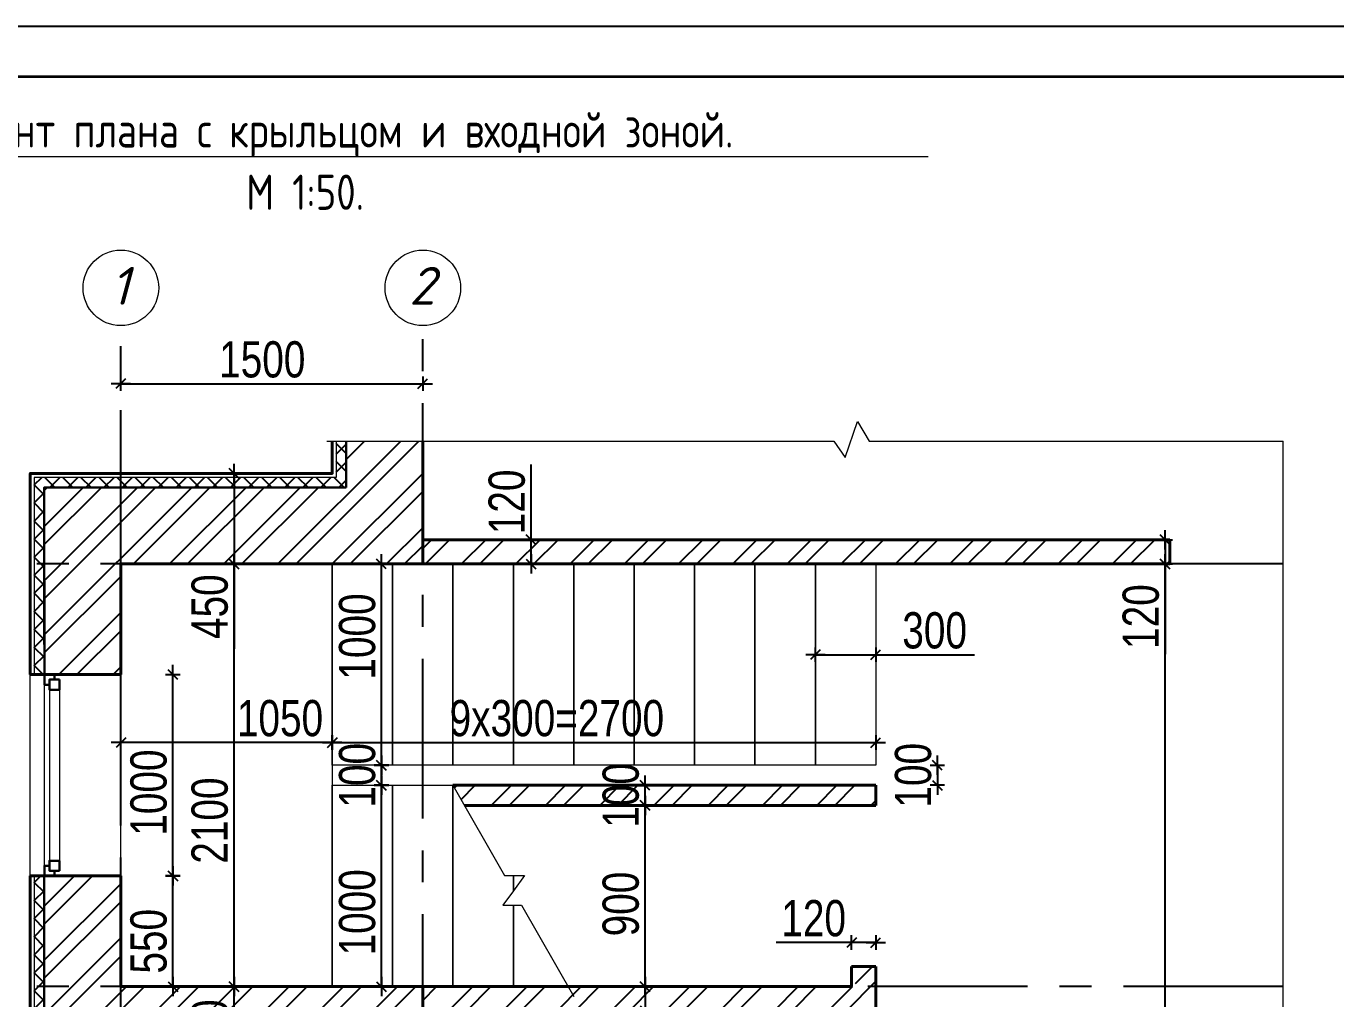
# Model space of a CAD drawing. Extents: x -12289450 to -10763036, y -7834513 to -6150123.
# Drawn here: x -11105896 to -11099391, y -7677095 to -7672261 of the extents above; entities that cross this region are included whole.
import ezdxf

# ---------------------------------------------------------------- set-up
doc = ezdxf.new("R2010")
doc.units = 0
doc.header["$LTSCALE"] = 25
doc.header["$PDMODE"] = 35
doc.linetypes.add('CENTER', pattern=[50.8, 31.75, -6.35, 6.35, -6.35])
doc.layers.get('DefPoints').update_dxf_attribs({"color": 10, "lineweight": 30})
for name, color, linetype in [('004-ВСПЛИНИИ', 15, 'Continuous'), ('005-РАЗМЕРЫ', 252, 'Continuous'), ('008-ШТРИХОВКА', 252, 'Continuous'), ('014-ОСИ', 251, 'CENTER'), ('Annotation - Text', 7, 'Continuous'), ('ArchiCAD', 7, 'Continuous'), ('EEE', 7, 'Continuous'), ('Новое', 51, 'Continuous')]:
    doc.layers.add(name, color=color, linetype=linetype)
doc.layers.add('Окна ArchiCAD_Ном._пера__23', color=7, linetype='Continuous', lineweight=30, true_color=0xff6600)
doc.layers.add('Окна ArchiCAD_Ном._пера__3', color=7, linetype='Continuous', lineweight=15, true_color=0xff6600)
doc.layers.add('СТЕНЫ', color=5, linetype='Continuous', lineweight=40)
doc.styles.add('gismo', font='isocpeui.ttf')
doc.styles.add('GOST 2.304', font='cs_gost2304.shx')
doc.styles.add('TXT0', font='txt', dxfattribs={"width": 0.8})
doc.dimstyles.new('Копия(2) 3 РАЗМЕРЫ 3', dxfattribs={"dimscale": 30, "dimtxt": 6, "dimasz": 0.08, "dimexe": 0, "dimexo": 0, "dimgap": 1, "dimtad": 1, "dimdec": 0, "dimzin": 0, "dimdsep": 46, "dimtxsty": 'TXT0', "dimblk1": 'A8MITTA', "dimblk2": 'A8MITTA', "dimsah": 1, "dimcen": 0.3, "dimse1": 1, "dimse2": 1, "dimadec": 0, "dimazin": 0, "dimtp": 6, "dimtm": 6, "dimtfac": 1, "dimtdec": 0, "dimtofl": 0, "dimtmove": 0, "dimatfit": 3, "dimldrblk": 'A8MITTA', "dimfxl": 0, "dimtolj": 1, "dimtzin": 0, "dimarcsym": 0})

# ---------------------------------------------------------------- blocks, each defined once
blk = doc.blocks.new('A8MITTA', base_point=(3180, 3140))
for p, q in [((3170, 3130), (3190, 3150)), ((3180, 3155), (3180, 3125)), ((3160, 3140), (3200, 3140))]:
    blk.add_line(p, q)
blk = doc.blocks.new('*D418')
at = {"layer": '005-РАЗМЕРЫ', "color": 0, "lineweight": -2, "ltscale": 1.2, "transparency": 16777216}
blk.add_line((-11104863.5, -7677031.2), (-11104863.5, -7674936), dxfattribs=at)
at = {"layer": 'DefPoints', "color": 0, "ltscale": 1.2, "transparency": 16777216}
for p in [(-11104863.5, -7674933.6), (-11104853.6, -7674933.6), (-11104853.6, -7677033.6)]:
    blk.add_point(p, dxfattribs=at)
at = {"layer": '005-РАЗМЕРЫ', "color": 0, "lineweight": -2, "ltscale": 1.2, "transparency": 16777216, "xscale": 2.4, "yscale": 2.4, "zscale": 2.4}
for p, rotation in [((-11104863.5, -7674933.6), 90), ((-11104863.5, -7677033.6), 270)]:
    blk.add_blockref('A8MITTA', p, dxfattribs=dict(at, rotation=rotation))
at = {"layer": '005-РАЗМЕРЫ', "color": 0, "ltscale": 1.2, "transparency": 16777216, "insert": (-11104983.5, -7676209), "char_height": 180, "attachment_point": 5, "rotation": 90, "style": 'TXT0'}
blk.add_mtext('\\A1;2100', dxfattribs=at)
blk = doc.blocks.new('*D419')
at = {"layer": '005-РАЗМЕРЫ', "color": 0, "lineweight": -2, "ltscale": 1.2, "transparency": 16777216}
for p, q in [((-11103387.9, -7674813.6), (-11103387.9, -7674439.2)), ((-11103387.9, -7674931.2), (-11103387.9, -7674816))]:
    blk.add_line(p, q, dxfattribs=at)
at = {"layer": 'DefPoints', "color": 0, "ltscale": 1.2, "transparency": 16777216}
for p in [(-11103387.9, -7674813.6), (-11102862.9, -7674813.6), (-11103039.8, -7674933.6)]:
    blk.add_point(p, dxfattribs=at)
at = {"layer": '005-РАЗМЕРЫ', "color": 0, "lineweight": -2, "ltscale": 1.2, "transparency": 16777216, "xscale": 2.4, "yscale": 2.4, "zscale": 2.4}
for p, rotation in [((-11103387.9, -7674813.6), 90), ((-11103387.9, -7674933.6), 270)]:
    blk.add_blockref('A8MITTA', p, dxfattribs=dict(at, rotation=rotation))
at = {"layer": '005-РАЗМЕРЫ', "color": 0, "ltscale": 1.2, "transparency": 16777216, "insert": (-11103507.9, -7674625.2), "char_height": 180, "attachment_point": 5, "rotation": 90, "style": 'TXT0'}
blk.add_mtext('\\A1;120', dxfattribs=at)
blk = doc.blocks.new('*D420')
at = {"layer": '005-РАЗМЕРЫ', "color": 0, "lineweight": -2, "ltscale": 1.2, "transparency": 16777216}
for p, q in [((-11102821.7, -7677036), (-11102821.7, -7677151.2)), ((-11102821.7, -7677153.6), (-11102821.7, -7677614.1))]:
    blk.add_line(p, q, dxfattribs=at)
at = {"layer": 'DefPoints', "color": 0, "ltscale": 1.2, "transparency": 16777216}
for p in [(-11102821.7, -7677033.6), (-11102500.1, -7677033.6), (-11102500.1, -7677153.6)]:
    blk.add_point(p, dxfattribs=at)
at = {"layer": '005-РАЗМЕРЫ', "color": 0, "lineweight": -2, "ltscale": 1.2, "transparency": 16777216, "xscale": 2.4, "yscale": 2.4, "zscale": 2.4}
for p, rotation in [((-11102821.7, -7677033.6), 90), ((-11102821.7, -7677153.6), 270)]:
    blk.add_blockref('A8MITTA', p, dxfattribs=dict(at, rotation=rotation))
at = {"layer": '005-РАЗМЕРЫ', "color": 0, "ltscale": 1.2, "transparency": 16777216, "insert": (-11102941.7, -7677428.1), "char_height": 180, "attachment_point": 5, "rotation": 90, "style": 'TXT0'}
blk.add_mtext('\\A1;120', dxfattribs=at)
blk = doc.blocks.new('*D435')
at = {"layer": '005-РАЗМЕРЫ', "color": 0, "lineweight": -2, "ltscale": 1.2, "transparency": 16777216}
blk.add_line((-11100238.6, -7678951.2), (-11100238.6, -7674936), dxfattribs=at)
at = {"layer": 'DefPoints', "color": 0, "ltscale": 1.2, "transparency": 16777216}
for p in [(-11100238.6, -7674933.6), (-11100182.9, -7674933.6), (-11100171.1, -7678953.6)]:
    blk.add_point(p, dxfattribs=at)
at = {"layer": '005-РАЗМЕРЫ', "color": 0, "lineweight": -2, "ltscale": 1.2, "transparency": 16777216, "xscale": 2.4, "yscale": 2.4, "zscale": 2.4}
for p, rotation in [((-11100238.6, -7674933.6), 90), ((-11100238.6, -7678953.6), 270)]:
    blk.add_blockref('A8MITTA', p, dxfattribs=dict(at, rotation=rotation))
at = {"layer": '005-РАЗМЕРЫ', "color": 0, "ltscale": 1.2, "transparency": 16777216, "insert": (-11100358.6, -7678037.1), "char_height": 180, "attachment_point": 5, "rotation": 90, "style": 'TXT0'}
blk.add_mtext('\\A1;4020', dxfattribs=at)
blk = doc.blocks.new('*D447')
at = {"layer": '005-РАЗМЕРЫ', "color": 0, "lineweight": -2, "ltscale": 1.2, "transparency": 16777216}
blk.add_line((-11104131, -7677031.2), (-11104131, -7676036), dxfattribs=at)
at = {"layer": 'DefPoints', "color": 0, "ltscale": 1.2, "transparency": 16777216}
for p in [(-11104131, -7676033.6), (-11103983.6, -7676033.6), (-11103983.6, -7677033.6)]:
    blk.add_point(p, dxfattribs=at)
at = {"layer": '005-РАЗМЕРЫ', "color": 0, "lineweight": -2, "ltscale": 1.2, "transparency": 16777216, "xscale": 2.4, "yscale": 2.4, "zscale": 2.4}
for p, rotation in [((-11104131, -7676033.6), 90), ((-11104131, -7677033.6), 270)]:
    blk.add_blockref('A8MITTA', p, dxfattribs=dict(at, rotation=rotation))
at = {"layer": '005-РАЗМЕРЫ', "color": 0, "ltscale": 1.2, "transparency": 16777216, "insert": (-11104251, -7676664.9), "char_height": 180, "attachment_point": 5, "rotation": 90, "style": 'TXT0'}
blk.add_mtext('\\A1;1000', dxfattribs=at)
blk = doc.blocks.new('*D448')
at = {"layer": '005-РАЗМЕРЫ', "color": 0, "lineweight": -2, "ltscale": 1.2, "transparency": 16777216}
blk.add_line((-11104131, -7676031.2), (-11104131, -7675936), dxfattribs=at)
at = {"layer": 'DefPoints', "color": 0, "ltscale": 1.2, "transparency": 16777216}
for p in [(-11104131, -7675933.6), (-11103983.6, -7675933.6), (-11103983.6, -7676033.6)]:
    blk.add_point(p, dxfattribs=at)
at = {"layer": '005-РАЗМЕРЫ', "color": 0, "lineweight": -2, "ltscale": 1.2, "transparency": 16777216, "xscale": 2.4, "yscale": 2.4, "zscale": 2.4}
for p, rotation in [((-11104131, -7675933.6), 90), ((-11104131, -7676033.6), 270)]:
    blk.add_blockref('A8MITTA', p, dxfattribs=dict(at, rotation=rotation))
at = {"layer": '005-РАЗМЕРЫ', "color": 0, "ltscale": 1.2, "transparency": 16777216, "insert": (-11104251, -7675983.6), "char_height": 180, "attachment_point": 5, "rotation": 90, "style": 'TXT0'}
blk.add_mtext('\\A1;100', dxfattribs=at)
blk = doc.blocks.new('*D449')
at = {"layer": '005-РАЗМЕРЫ', "color": 0, "lineweight": -2, "ltscale": 1.2, "transparency": 16777216}
blk.add_line((-11104131, -7675931.2), (-11104131, -7674936), dxfattribs=at)
at = {"layer": 'DefPoints', "color": 0, "ltscale": 1.2, "transparency": 16777216}
for p in [(-11104131, -7674933.6), (-11103983.6, -7674933.6), (-11103983.6, -7675933.6)]:
    blk.add_point(p, dxfattribs=at)
at = {"layer": '005-РАЗМЕРЫ', "color": 0, "lineweight": -2, "ltscale": 1.2, "transparency": 16777216, "xscale": 2.4, "yscale": 2.4, "zscale": 2.4}
for p, rotation in [((-11104131, -7674933.6), 90), ((-11104131, -7675933.6), 270)]:
    blk.add_blockref('A8MITTA', p, dxfattribs=dict(at, rotation=rotation))
at = {"layer": '005-РАЗМЕРЫ', "color": 0, "ltscale": 1.2, "transparency": 16777216, "insert": (-11104251, -7675294.1), "char_height": 180, "attachment_point": 5, "rotation": 90, "style": 'TXT0'}
blk.add_mtext('\\A1;1000', dxfattribs=at)
blk = doc.blocks.new('*D436')
at = {"layer": '005-РАЗМЕРЫ', "color": 0, "lineweight": -2, "ltscale": 1.2, "transparency": 16777216}
for p, q in [((-11101973.5, -7675384.7), (-11101678.3, -7675384.7)), ((-11101675.9, -7675384.7), (-11101185.4, -7675384.7))]:
    blk.add_line(p, q, dxfattribs=at)
at = {"layer": 'DefPoints', "color": 0, "ltscale": 1.2, "transparency": 16777216}
for p in [(-11101975.9, -7674922.5), (-11101675.9, -7674922.5), (-11101675.9, -7675384.7)]:
    blk.add_point(p, dxfattribs=at)
at = {"layer": '005-РАЗМЕРЫ', "color": 0, "lineweight": -2, "ltscale": 1.2, "transparency": 16777216, "xscale": 2.4, "yscale": 2.4, "zscale": 2.4, "rotation": 180}
blk.add_blockref('A8MITTA', (-11101975.9, -7675384.7), dxfattribs=at)
at = {"layer": '005-РАЗМЕРЫ', "color": 0, "lineweight": -2, "ltscale": 1.2, "transparency": 16777216, "xscale": 2.4, "yscale": 2.4, "zscale": 2.4}
blk.add_blockref('A8MITTA', (-11101675.9, -7675384.7), dxfattribs=at)
at = {"layer": '005-РАЗМЕРЫ', "color": 0, "ltscale": 1.2, "transparency": 16777216, "insert": (-11101383.4, -7675264.7), "char_height": 180, "attachment_point": 5, "style": 'TXT0'}
blk.add_mtext('\\A1;300', dxfattribs=at)
blk = doc.blocks.new('*D438')
at = {"layer": '005-РАЗМЕРЫ', "color": 0, "lineweight": -2, "ltscale": 1.2, "transparency": 16777216}
blk.add_line((-11102821.7, -7677031.2), (-11102821.7, -7676136), dxfattribs=at)
at = {"layer": 'DefPoints', "color": 0, "ltscale": 1.2, "transparency": 16777216}
for p in [(-11103430.8, -7676133.6), (-11102821.7, -7676133.6), (-11103430.8, -7677033.6)]:
    blk.add_point(p, dxfattribs=at)
at = {"layer": '005-РАЗМЕРЫ', "color": 0, "lineweight": -2, "ltscale": 1.2, "transparency": 16777216, "xscale": 2.4, "yscale": 2.4, "zscale": 2.4}
for p, rotation in [((-11102821.7, -7676133.6), 90), ((-11102821.7, -7677033.6), 270)]:
    blk.add_blockref('A8MITTA', p, dxfattribs=dict(at, rotation=rotation))
at = {"layer": '005-РАЗМЕРЫ', "color": 0, "ltscale": 1.2, "transparency": 16777216, "insert": (-11102941.7, -7676623.6), "char_height": 180, "attachment_point": 5, "rotation": 90, "style": 'TXT0'}
blk.add_mtext('\\A1;900', dxfattribs=at)
blk = doc.blocks.new('*D450')
at = {"layer": '005-РАЗМЕРЫ', "color": 0, "lineweight": -2, "ltscale": 1.2, "transparency": 16777216}
blk.add_line((-11104373.5, -7675821), (-11101678.3, -7675821), dxfattribs=at)
at = {"layer": 'DefPoints', "color": 0, "ltscale": 1.2, "transparency": 16777216}
for p in [(-11101675.9, -7675709.6), (-11104375.9, -7675755), (-11101675.9, -7675821)]:
    blk.add_point(p, dxfattribs=at)
at = {"layer": '005-РАЗМЕРЫ', "color": 0, "lineweight": -2, "ltscale": 1.2, "transparency": 16777216, "xscale": 2.4, "yscale": 2.4, "zscale": 2.4, "rotation": 180}
blk.add_blockref('A8MITTA', (-11104375.9, -7675821), dxfattribs=at)
at = {"layer": '005-РАЗМЕРЫ', "color": 0, "lineweight": -2, "ltscale": 1.2, "transparency": 16777216, "xscale": 2.4, "yscale": 2.4, "zscale": 2.4}
blk.add_blockref('A8MITTA', (-11101675.9, -7675821), dxfattribs=at)
at = {"layer": '005-РАЗМЕРЫ', "color": 0, "ltscale": 1.2, "transparency": 16777216, "insert": (-11103259.8, -7675701), "char_height": 180, "attachment_point": 5, "style": 'TXT0'}
blk.add_mtext('\\A1;9х300=2700', dxfattribs=at)
blk = doc.blocks.new('*D455')
at = {"layer": '005-РАЗМЕРЫ', "color": 0, "lineweight": -2, "ltscale": 1.2, "transparency": 16777216}
for p, q in [((-11101795.9, -7676815.1), (-11102170.3, -7676815.1)), ((-11101678.3, -7676815.1), (-11101793.5, -7676815.1))]:
    blk.add_line(p, q, dxfattribs=at)
at = {"layer": 'DefPoints', "color": 0, "ltscale": 1.2, "transparency": 16777216}
for p in [(-11101795.9, -7676815.1), (-11101795.9, -7676933.6), (-11101675.9, -7676933.6)]:
    blk.add_point(p, dxfattribs=at)
at = {"layer": '005-РАЗМЕРЫ', "color": 0, "lineweight": -2, "ltscale": 1.2, "transparency": 16777216, "xscale": 2.4, "yscale": 2.4, "zscale": 2.4, "rotation": 180}
blk.add_blockref('A8MITTA', (-11101795.9, -7676815.1), dxfattribs=at)
at = {"layer": '005-РАЗМЕРЫ', "color": 0, "lineweight": -2, "ltscale": 1.2, "transparency": 16777216, "xscale": 2.4, "yscale": 2.4, "zscale": 2.4}
blk.add_blockref('A8MITTA', (-11101675.9, -7676815.1), dxfattribs=at)
at = {"layer": '005-РАЗМЕРЫ', "color": 0, "ltscale": 1.2, "transparency": 16777216, "insert": (-11101984.3, -7676695.1), "char_height": 180, "attachment_point": 5, "style": 'TXT0'}
blk.add_mtext('\\A1;120', dxfattribs=at)
blk = doc.blocks.new('*D439')
at = {"layer": '005-РАЗМЕРЫ', "color": 0, "lineweight": -2, "ltscale": 1.2, "transparency": 16777216}
for p, q in [((-11100238.6, -7674816), (-11100238.6, -7674931.2)), ((-11100238.6, -7674933.6), (-11100238.6, -7675381.1))]:
    blk.add_line(p, q, dxfattribs=at)
at = {"layer": 'DefPoints', "color": 0, "ltscale": 1.2, "transparency": 16777216}
for p in [(-11100238.6, -7674813.6), (-11100044.6, -7674813.6), (-11100044.6, -7674933.6)]:
    blk.add_point(p, dxfattribs=at)
at = {"layer": '005-РАЗМЕРЫ', "color": 0, "lineweight": -2, "ltscale": 1.2, "transparency": 16777216, "xscale": 2.4, "yscale": 2.4, "zscale": 2.4}
for p, rotation in [((-11100238.6, -7674813.6), 90), ((-11100238.6, -7674933.6), 270)]:
    blk.add_blockref('A8MITTA', p, dxfattribs=dict(at, rotation=rotation))
at = {"layer": '005-РАЗМЕРЫ', "color": 0, "ltscale": 1.2, "transparency": 16777216, "insert": (-11100358.6, -7675195.1), "char_height": 180, "attachment_point": 5, "rotation": 90, "style": 'TXT0'}
blk.add_mtext('\\A1;120', dxfattribs=at)
blk = doc.blocks.new('*D457')
at = {"layer": '005-РАЗМЕРЫ', "color": 0, "lineweight": -2, "ltscale": 1.2, "transparency": 16777216}
for p, q in [((-11104863.5, -7674486), (-11104863.5, -7674931.2)), ((-11104863.5, -7674933.6), (-11104863.5, -7675356))]:
    blk.add_line(p, q, dxfattribs=at)
at = {"layer": 'DefPoints', "color": 0, "ltscale": 1.2, "transparency": 16777216}
for p in [(-11105009.3, -7674483.6), (-11104863.5, -7674483.6), (-11105009.3, -7674933.6)]:
    blk.add_point(p, dxfattribs=at)
at = {"layer": '005-РАЗМЕРЫ', "color": 0, "lineweight": -2, "ltscale": 1.2, "transparency": 16777216, "xscale": 2.4, "yscale": 2.4, "zscale": 2.4}
for p, rotation in [((-11104863.5, -7674483.6), 90), ((-11104863.5, -7674933.6), 270)]:
    blk.add_blockref('A8MITTA', p, dxfattribs=dict(at, rotation=rotation))
at = {"layer": '005-РАЗМЕРЫ', "color": 0, "ltscale": 1.2, "transparency": 16777216, "insert": (-11104983.5, -7675146), "char_height": 180, "attachment_point": 5, "rotation": 90, "style": 'TXT0'}
blk.add_mtext('\\A1;450', dxfattribs=at)
blk = doc.blocks.new('*D458')
at = {"layer": '005-РАЗМЕРЫ', "color": 0, "lineweight": -2, "ltscale": 1.2, "transparency": 16777216}
blk.add_line((-11105423.5, -7674038.1), (-11103928.3, -7674038.1), dxfattribs=at)
at = {"layer": 'DefPoints', "color": 0, "ltscale": 1.2, "transparency": 16777216}
for p in [(-11103925.9, -7674038.1), (-11105425.9, -7674207.3), (-11103925.9, -7674207.3)]:
    blk.add_point(p, dxfattribs=at)
at = {"layer": '005-РАЗМЕРЫ', "color": 0, "lineweight": -2, "ltscale": 1.2, "transparency": 16777216, "xscale": 2.4, "yscale": 2.4, "zscale": 2.4, "rotation": 180}
blk.add_blockref('A8MITTA', (-11105425.9, -7674038.1), dxfattribs=at)
at = {"layer": '005-РАЗМЕРЫ', "color": 0, "lineweight": -2, "ltscale": 1.2, "transparency": 16777216, "xscale": 2.4, "yscale": 2.4, "zscale": 2.4}
blk.add_blockref('A8MITTA', (-11103925.9, -7674038.1), dxfattribs=at)
at = {"layer": '005-РАЗМЕРЫ', "color": 0, "ltscale": 1.2, "transparency": 16777216, "insert": (-11104723.2, -7673918.1), "char_height": 180, "attachment_point": 5, "style": 'TXT0'}
blk.add_mtext('\\A1;1500', dxfattribs=at)
blk = doc.blocks.new('*D461')
at = {"layer": '005-РАЗМЕРЫ', "color": 0, "lineweight": -2, "ltscale": 1.2, "transparency": 16777216}
blk.add_line((-11102821.7, -7676131.2), (-11102821.7, -7676036), dxfattribs=at)
at = {"layer": 'DefPoints', "color": 0, "ltscale": 1.2, "transparency": 16777216}
for p in [(-11102821.7, -7676033.6), (-11102635.9, -7676033.6), (-11102635.9, -7676133.6)]:
    blk.add_point(p, dxfattribs=at)
at = {"layer": '005-РАЗМЕРЫ', "color": 0, "lineweight": -2, "ltscale": 1.2, "transparency": 16777216, "xscale": 2.4, "yscale": 2.4, "zscale": 2.4}
for p, rotation in [((-11102821.7, -7676033.6), 90), ((-11102821.7, -7676133.6), 270)]:
    blk.add_blockref('A8MITTA', p, dxfattribs=dict(at, rotation=rotation))
at = {"layer": '005-РАЗМЕРЫ', "color": 0, "ltscale": 1.2, "transparency": 16777216, "insert": (-11102941.7, -7676083.6), "char_height": 180, "attachment_point": 5, "rotation": 90, "style": 'TXT0'}
blk.add_mtext('\\A1;100', dxfattribs=at)
blk = doc.blocks.new('*D473')
at = {"layer": '005-РАЗМЕРЫ', "color": 0, "lineweight": -2, "ltscale": 1.2, "transparency": 16777216}
blk.add_line((-11104863.5, -7677481.2), (-11104863.5, -7677036), dxfattribs=at)
at = {"layer": 'DefPoints', "color": 0, "ltscale": 1.2, "transparency": 16777216}
for p in [(-11104863.5, -7677033.6), (-11104727.9, -7677033.6), (-11104755.6, -7677483.6)]:
    blk.add_point(p, dxfattribs=at)
at = {"layer": '005-РАЗМЕРЫ', "color": 0, "lineweight": -2, "ltscale": 1.2, "transparency": 16777216, "xscale": 2.4, "yscale": 2.4, "zscale": 2.4}
for p, rotation in [((-11104863.5, -7677033.6), 90), ((-11104863.5, -7677483.6), 270)]:
    blk.add_blockref('A8MITTA', p, dxfattribs=dict(at, rotation=rotation))
at = {"layer": '005-РАЗМЕРЫ', "color": 0, "ltscale": 1.2, "transparency": 16777216, "insert": (-11104983.5, -7677258.6), "char_height": 180, "attachment_point": 5, "rotation": 90, "style": 'TXT0'}
blk.add_mtext('\\A1;450', dxfattribs=at)
blk = doc.blocks.new('*D483')
at = {"layer": '005-РАЗМЕРЫ', "color": 0, "lineweight": -2, "ltscale": 1.2, "transparency": 16777216}
blk.add_line((-11104378.3, -7675821), (-11105423.2, -7675821), dxfattribs=at)
at = {"layer": 'DefPoints', "color": 0, "ltscale": 1.2, "transparency": 16777216}
for p in [(-11104375.9, -7675755), (-11105425.6, -7675821), (-11105425.6, -7676100.6)]:
    blk.add_point(p, dxfattribs=at)
at = {"layer": '005-РАЗМЕРЫ', "color": 0, "lineweight": -2, "ltscale": 1.2, "transparency": 16777216, "xscale": 2.4, "yscale": 2.4, "zscale": 2.4, "rotation": 180}
blk.add_blockref('A8MITTA', (-11105425.6, -7675821), dxfattribs=at)
at = {"layer": '005-РАЗМЕРЫ', "color": 0, "lineweight": -2, "ltscale": 1.2, "transparency": 16777216, "xscale": 2.4, "yscale": 2.4, "zscale": 2.4}
blk.add_blockref('A8MITTA', (-11104375.9, -7675821), dxfattribs=at)
at = {"layer": '005-РАЗМЕРЫ', "color": 0, "ltscale": 1.2, "transparency": 16777216, "insert": (-11104635, -7675701), "char_height": 180, "attachment_point": 5, "style": 'TXT0'}
blk.add_mtext('\\A1;1050', dxfattribs=at)
blk = doc.blocks.new('*D484')
at = {"layer": '005-РАЗМЕРЫ', "color": 0, "lineweight": -2, "ltscale": 1.2, "transparency": 16777216}
blk.add_line((-11105167.1, -7677031.2), (-11105167.1, -7676486), dxfattribs=at)
at = {"layer": 'DefPoints', "color": 0, "ltscale": 1.2, "transparency": 16777216}
for p in [(-11105425.9, -7676483.6), (-11105167.1, -7676483.6), (-11105425.9, -7677033.6)]:
    blk.add_point(p, dxfattribs=at)
at = {"layer": '005-РАЗМЕРЫ', "color": 0, "lineweight": -2, "ltscale": 1.2, "transparency": 16777216, "xscale": 2.4, "yscale": 2.4, "zscale": 2.4}
for p, rotation in [((-11105167.1, -7676483.6), 90), ((-11105167.1, -7677033.6), 270)]:
    blk.add_blockref('A8MITTA', p, dxfattribs=dict(at, rotation=rotation))
at = {"layer": '005-РАЗМЕРЫ', "color": 0, "ltscale": 1.2, "transparency": 16777216, "insert": (-11105287.1, -7676808.6), "char_height": 180, "attachment_point": 5, "rotation": 90, "style": 'TXT0'}
blk.add_mtext('\\A1;550', dxfattribs=at)
blk = doc.blocks.new('*D485')
at = {"layer": '005-РАЗМЕРЫ', "color": 0, "lineweight": -2, "ltscale": 1.2, "transparency": 16777216}
blk.add_line((-11105167.1, -7676481.2), (-11105167.1, -7675486), dxfattribs=at)
at = {"layer": 'DefPoints', "color": 0, "ltscale": 1.2, "transparency": 16777216}
for p in [(-11105425.5, -7675483.6), (-11105167.1, -7675483.6), (-11105425.9, -7676483.6)]:
    blk.add_point(p, dxfattribs=at)
at = {"layer": '005-РАЗМЕРЫ', "color": 0, "lineweight": -2, "ltscale": 1.2, "transparency": 16777216, "xscale": 2.4, "yscale": 2.4, "zscale": 2.4}
for p, rotation in [((-11105167.1, -7675483.6), 90), ((-11105167.1, -7676483.6), 270)]:
    blk.add_blockref('A8MITTA', p, dxfattribs=dict(at, rotation=rotation))
at = {"layer": '005-РАЗМЕРЫ', "color": 0, "ltscale": 1.2, "transparency": 16777216, "insert": (-11105287.1, -7676069.8), "char_height": 180, "attachment_point": 5, "rotation": 90, "style": 'TXT0'}
blk.add_mtext('\\A1;1000', dxfattribs=at)
blk = doc.blocks.new('*D498')
at = {"layer": '005-РАЗМЕРЫ', "color": 0, "lineweight": -2, "ltscale": 1.2, "transparency": 16777216}
blk.add_line((-11101369.7, -7675936), (-11101369.7, -7676031.2), dxfattribs=at)
at = {"layer": 'DefPoints', "color": 0, "ltscale": 1.2, "transparency": 16777216}
for p in [(-11101675.9, -7675933.6), (-11101675.9, -7676033.6), (-11101369.7, -7676033.6)]:
    blk.add_point(p, dxfattribs=at)
at = {"layer": '005-РАЗМЕРЫ', "color": 0, "lineweight": -2, "ltscale": 1.2, "transparency": 16777216, "xscale": 2.4, "yscale": 2.4, "zscale": 2.4}
for p, rotation in [((-11101369.7, -7675933.6), 90), ((-11101369.7, -7676033.6), 270)]:
    blk.add_blockref('A8MITTA', p, dxfattribs=dict(at, rotation=rotation))
at = {"layer": '005-РАЗМЕРЫ', "color": 0, "ltscale": 1.2, "transparency": 16777216, "insert": (-11101489.7, -7675983.6), "char_height": 180, "attachment_point": 5, "rotation": 90, "style": 'TXT0'}
blk.add_mtext('\\A1;100', dxfattribs=at)

msp = doc.modelspace()

# ---------------------------------------------------------------- hatches: boundary and pattern name
at = {"layer": '008-ШТРИХОВКА', "ltscale": 3}
h = msp.add_hatch(dxfattribs=at)
h.set_pattern_fill('ANSI37', color=256, scale=20, style=0)
h.set_pattern_definition([(45, (-11105855.89, -7677773.62), (-44.9013, 44.9013), []), (135, (-11105855.89, -7677773.62), (-44.9013, -44.9013), [])])
h.paths.add_polyline_path([(-11105805.9, -7674933.6), (-11105855.9, -7674933.6), (-11105855.9, -7675483.6), (-11105805.5, -7675483.6)])
h.paths.add_polyline_path([(-11105805.9, -7677033.6), (-11105855.9, -7677033.6), (-11105855.9, -7677463.6), (-11105425.9, -7677463.6), (-11105425.9, -7677413.6), (-11105805.9, -7677413.6)])
h.paths.add_polyline_path([(-11105805.5, -7676483.6), (-11105855.9, -7676483.6), (-11105855.9, -7677033.6), (-11105805.9, -7677033.6)])
h.paths.add_polyline_path([(-11104305.9, -7677413.6), (-11105425.9, -7677413.6), (-11105425.9, -7677463.6), (-11104355.9, -7677463.6), (-11104355.9, -7677633.6), (-11104305.9, -7677633.6)])
h.paths.add_polyline_path([(-11104305.9, -7677633.6), (-11104355.9, -7677633.6), (-11104355.9, -7677773.6), (-11104305.9, -7677773.6)])
h.paths.add_polyline_path([(-11104305.9, -7674323.9), (-11104355.9, -7674323.9), (-11104355.9, -7674503.6), (-11105855.9, -7674503.6), (-11105855.9, -7674933.6), (-11105805.9, -7674933.6), (-11105805.9, -7674553.6), (-11104305.9, -7674553.6)])
h = msp.add_hatch(dxfattribs=at)
h.set_pattern_fill('ANSI32', color=256, scale=20)
h.set_pattern_definition([(45, (-11141080.6, -7438998.03), (-134.70384, 134.70384), []), (45, (-11140990.79, -7438998.03), (-134.70384, 134.70384), [])])
h.paths.add_polyline_path([(-11105425.9, -7674553.6), (-11105805.9, -7674553.6), (-11105805.9, -7674933.6), (-11105425.9, -7674933.6)])
h.paths.add_polyline_path([(-11105425.9, -7674933.6), (-11105805.9, -7674933.6), (-11105805.9, -7675483.6), (-11105425.5, -7675483.6), (-11105425.9, -7675333.6)])
h.paths.add_polyline_path([(-11105425.9, -7676633.6), (-11105425.9, -7676483.6), (-11105805.5, -7676483.6), (-11105805.9, -7677033.6), (-11105425.9, -7677033.6)])
h.paths.add_polyline_path([(-11105425.9, -7677033.6), (-11105805.9, -7677033.6), (-11105805.9, -7677413.6), (-11105425.9, -7677413.6)])
h.paths.add_polyline_path([(-11103925.9, -7677033.6), (-11104075.9, -7677033.6), (-11104375.9, -7677033.6), (-11105425.9, -7677033.6), (-11105425.9, -7677413.6), (-11104305.9, -7677413.6), (-11104305.9, -7677633.6), (-11103925.9, -7677633.6)])
h.paths.add_polyline_path([(-11103925.9, -7677633.6), (-11104305.9, -7677633.6), (-11104305.9, -7677773.6), (-11103925.9, -7677773.6)])
h.paths.add_polyline_path([(-11103925.9, -7678773.6), (-11104305.9, -7678773.6), (-11104305.9, -7680413.6), (-11103925.9, -7680413.6)])
h.paths.add_polyline_path([(-11103925.9, -7681413.6), (-11104305.9, -7681413.6), (-11104305.9, -7681833.6), (-11103925.9, -7681833.6)])
h.paths.add_polyline_path([(-11103925.9, -7681833.6), (-11104305.9, -7681833.6), (-11104305.9, -7682213.6), (-11103925.9, -7682213.6)])
h.paths.add_polyline_path([(-11103225.9, -7681833.6), (-11103925.9, -7681833.6), (-11103925.9, -7682213.6), (-11103225.9, -7682213.6), (-11103225.9, -7682163.6)])
h.paths.add_polyline_path([(-11099652.1, -7682213.6), (-11099652.1, -7681833.6), (-11102225.9, -7681833.6), (-11102225.9, -7682213.6)])
h.paths.add_polyline_path([(-11103925.9, -7674323.9), (-11104305.9, -7674323.9), (-11104305.9, -7674553.6), (-11105425.9, -7674553.6), (-11105425.9, -7674933.6), (-11103925.9, -7674933.6)])
h = msp.add_hatch(dxfattribs=at)
h.set_pattern_fill('ANSI32', color=256, scale=20)
h.set_pattern_definition([(45, (-11103925.9, -7681053.62), (-134.704, 134.704), []), (45, (-11103836.1, -7681053.62), (-134.704, 134.704), [])])
h.paths.add_polyline_path([(-11102145.9, -7678953.6), (-11102205.9, -7678953.6), (-11102205.9, -7678773.6), (-11102325.9, -7678773.6), (-11102325.9, -7678953.6), (-11103925.9, -7678953.6), (-11103925.9, -7679073.6), (-11102145.9, -7679073.6)])
h.paths.add_polyline_path([(-11102205.9, -7677633.6), (-11102325.9, -7677633.6), (-11102325.9, -7677773.6), (-11102205.9, -7677773.6)])
h.paths.add_polyline_path([(-11102205.9, -7677153.6), (-11102325.9, -7677153.6), (-11102325.9, -7677633.6), (-11102205.9, -7677633.6)])
h.paths.add_polyline_path([(-11101675.9, -7677033.6), (-11103925.9, -7677033.6), (-11103925.9, -7677153.6), (-11101675.9, -7677153.6)])
h.paths.add_polyline_path([(-11101675.9, -7676933.6), (-11101775.9, -7676933.6), (-11101775.9, -7677033.6), (-11101675.9, -7677033.6)])
h.paths.add_polyline_path([(-11100705.9, -7678953.6), (-11101245.9, -7678953.6), (-11101245.9, -7679073.6), (-11101175.9, -7679073.6), (-11101175.9, -7680013.6), (-11101055.9, -7680013.6), (-11101055.9, -7679073.6), (-11100705.9, -7679073.6)])
h.paths.add_polyline_path([(-11101675.9, -7676033.6), (-11103775.9, -7676033.6), (-11103718.8, -7676133.6), (-11101775.9, -7676133.6), (-11101675.9, -7676133.6)])
h.paths.add_polyline_path([(-11100215.9, -7674813.6), (-11103925.9, -7674813.6), (-11103925.9, -7674933.6), (-11103775.9, -7674933.6), (-11103475.9, -7674933.6), (-11103175.9, -7674933.6), (-11102875.9, -7674933.6), (-11102575.9, -7674933.6), (-11102275.9, -7674933.6), (-11101975.9, -7674933.6), (-11101675.9, -7674933.6), (-11100215.9, -7674933.6)])
h.paths.add_polyline_path([(-11099652.1, -7679073.6), (-11099652.1, -7678953.6), (-11099905.9, -7678953.6), (-11099905.9, -7679073.6)])

# ---------------------------------------------------------------- linework, layer by layer
at = {"layer": '004-ВСПЛИНИИ', "color": 0, "lineweight": 0}
for points in [[(-11104402.6, -7674323.9), (-11101884.6, -7674323.9), (-11101828.4, -7674405.3), (-11101766.9, -7674225), (-11101708.9, -7674323.9), (-11099652.1, -7674323.9)], [(-11099652.1, -7682343.4), (-11099652.1, -7678117.1), (-11099551, -7678074.8), (-11099752.3, -7678060.7), (-11099652.1, -7678024.6), (-11099652.1, -7674323.9)]]:
    msp.add_lwpolyline(points, dxfattribs=at)
at = {"layer": '004-ВСПЛИНИИ', "lineweight": 18}
for points in [[(-11104375.9, -7674933.6), (-11104375.9, -7674933.6), (-11104375.9, -7674933.6), (-11104375.9, -7677033.6), (-11104375.9, -7677033.6), (-11104375.9, -7677033.6)], [(-11103475.9, -7676629.7), (-11103475.9, -7677033.6), (-11103775.9, -7677033.6), (-11103775.9, -7676033.6)], [(-11103475.9, -7676481.8), (-11103475.9, -7676558.6)], [(-11103475.9, -7676558.6), (-11103475.9, -7676481.8)], [(-11103204.5, -7677033.6), (-11103475.9, -7677033.6), (-11103475.9, -7676629.7)]]:
    msp.add_lwpolyline(points, dxfattribs=at)
for points in [[(-11104375.9, -7674933.6), (-11104075.9, -7674933.6), (-11104075.9, -7675933.6), (-11104375.9, -7675933.6)], [(-11104075.9, -7674933.6), (-11103775.9, -7674933.6), (-11103775.9, -7675933.6), (-11104075.9, -7675933.6)], [(-11103775.9, -7674933.6), (-11103475.9, -7674933.6), (-11103475.9, -7675933.6), (-11103775.9, -7675933.6)], [(-11103475.9, -7674933.6), (-11103175.9, -7674933.6), (-11103175.9, -7675933.6), (-11103475.9, -7675933.6)], [(-11103175.9, -7674933.6), (-11102875.9, -7674933.6), (-11102875.9, -7675933.6), (-11103175.9, -7675933.6)], [(-11102875.9, -7674933.6), (-11102575.9, -7674933.6), (-11102575.9, -7675933.6), (-11102875.9, -7675933.6)], [(-11102575.9, -7674933.6), (-11102275.9, -7674933.6), (-11102275.9, -7675933.6), (-11102575.9, -7675933.6)], [(-11102275.9, -7674933.6), (-11101975.9, -7674933.6), (-11101975.9, -7675933.6), (-11102275.9, -7675933.6)], [(-11101975.9, -7674933.6), (-11101675.9, -7674933.6), (-11101675.9, -7675933.6), (-11101975.9, -7675933.6)], [(-11104375.9, -7676033.6), (-11104075.9, -7676033.6), (-11104075.9, -7677033.6), (-11104375.9, -7677033.6)], [(-11104075.9, -7676033.6), (-11103775.9, -7676033.6), (-11103775.9, -7677033.6), (-11104075.9, -7677033.6)]]:
    msp.add_lwpolyline(points, close=True, dxfattribs=at)
at = {"layer": '004-ВСПЛИНИИ', "color": 0, "lineweight": 18}
for points in [[(-11103775.9, -7676033.6), (-11103519.8, -7676481.8)], [(-11103519.8, -7676481.8), (-11103420.2, -7676481.8), (-11103475.9, -7676558.6), (-11103527.4, -7676629.7), (-11103435.3, -7676629.7)], [(-11103435.3, -7676629.7), (-11103175.9, -7677083.6)]]:
    msp.add_lwpolyline(points, dxfattribs=at)
at = {"layer": '014-ОСИ'}
for points in [[(-11105425.9, -7682582.8), (-11105425.5, -7673749.5)], [(-11103925.9, -7682548.1), (-11103925.5, -7673749.5)], [(-11099652.1, -7674933.6), (-11107878.8, -7674933.6)], [(-11099652.1, -7677033.6), (-11107878.8, -7677033.6)]]:
    msp.add_lwpolyline(points, dxfattribs=at)
at = {"layer": 'Annotation - Text', "color": 0, "lineweight": 20}
for centre in [(-11105425.5, -7673561.7), (-11103925.5, -7673561.7)]:
    msp.add_circle(centre, 187.8, dxfattribs=at)
at = {"layer": 'ArchiCAD', "color": 7, "linetype": 'Continuous', "lineweight": 35}
msp.add_lwpolyline([(-11108519.1, -7672511.3), (-11088769.2, -7672511.3), (-11088769.2, -7686861.2), (-11108519.1, -7686861.2)], close=True, dxfattribs=at)
msp.add_lwpolyline([(-11108519.1, -7672511.3), (-11088769.2, -7672511.3), (-11088769.2, -7686861.2), (-11108519.1, -7686861.2)], close=True, dxfattribs=at)
at = {"layer": 'EEE', "lineweight": 15}
msp.add_line((-11106637, -7672908.2), (-11101416.3, -7672908.2), dxfattribs=at)
at = {"layer": 'Новое', "color": 7, "linetype": 'Continuous'}
msp.add_lwpolyline([(-11109519.1, -7672261.3), (-11088519.2, -7672261.3), (-11088519.2, -7687111.2), (-11109519.1, -7687111.2)], close=True, dxfattribs=at)
msp.add_lwpolyline([(-11109519.1, -7672261.3), (-11088519.2, -7672261.3), (-11088519.2, -7687111.2), (-11109519.1, -7687111.2)], close=True, dxfattribs=at)
at = {"layer": 'Окна ArchiCAD_Ном._пера__23', "linetype": 'Continuous'}
for points in [[(-11105755.5, -7675508.6), (-11105755.5, -7675483.6), (-11105805.5, -7675483.6), (-11105805.5, -7675533.6), (-11105780.5, -7675533.6), (-11105780.5, -7675508.6), (-11105755.5, -7675508.6)], [(-11105755.5, -7676458.6), (-11105755.5, -7676483.6), (-11105805.5, -7676483.6), (-11105805.5, -7676433.6), (-11105780.5, -7676433.6), (-11105780.5, -7676458.6), (-11105755.5, -7676458.6)]]:
    msp.add_lwpolyline(points, dxfattribs=at)
for points in [[(-11105730.5, -7675508.6), (-11105730.5, -7675558.6), (-11105780.5, -7675558.6), (-11105780.5, -7675508.6)], [(-11105730.5, -7676458.6), (-11105730.5, -7676408.6), (-11105780.5, -7676408.6), (-11105780.5, -7676458.6)]]:
    msp.add_lwpolyline(points, close=True, dxfattribs=at)
at = {"layer": 'Окна ArchiCAD_Ном._пера__3', "linetype": 'Continuous'}
for p, q in [((-11105780.5, -7675558.6), (-11105780.5, -7676433.6)), ((-11105730.5, -7675558.6), (-11105730.5, -7676408.6))]:
    msp.add_line(p, q, dxfattribs=at)
msp.add_lwpolyline([(-11105805.5, -7676483.6), (-11105805.5, -7675533.6)], dxfattribs=at)
at = {"layer": 'СТЕНЫ', "ltscale": 3}
for p, q in [((-11100215.9, -7674933.6), (-11100215.9, -7674813.6)), ((-11103925.9, -7674933.6), (-11105425.9, -7674933.6)), ((-11105425.9, -7674933.6), (-11105425.5, -7675483.6)), ((-11101675.9, -7676033.6), (-11103775.9, -7676033.6)), ((-11101775.9, -7676133.6), (-11103718.8, -7676133.6)), ((-11105425.5, -7676483.6), (-11105425.9, -7677033.6)), ((-11101795.9, -7677033.6), (-11101795.9, -7676933.6)), ((-11101675.9, -7677133.6), (-11101675.9, -7676933.6)), ((-11105425.9, -7677033.6), (-11101795.9, -7677033.6))]:
    msp.add_line(p, q, dxfattribs=at)
for points in [[(-11104375.9, -7674323.9), (-11104375.9, -7674483.6), (-11105875.9, -7674483.6), (-11105875.9, -7675333.6)], [(-11104375.9, -7674323.9), (-11104375.9, -7674483.6), (-11105875.9, -7674483.6), (-11105875.5, -7675483.6)], [(-11103925.9, -7674323.9), (-11103925.9, -7674933.6)], [(-11103925.9, -7674813.6), (-11100215.9, -7674813.6)], [(-11103925.9, -7674933.6), (-11100215.9, -7674933.6)], [(-11105425.5, -7675483.6), (-11105875.5, -7675483.6)], [(-11101675.9, -7676033.6), (-11101675.9, -7676133.6)], [(-11101775.9, -7676133.6), (-11101675.9, -7676133.6)], [(-11105875.5, -7676483.6), (-11105875.9, -7677483.6), (-11104375.9, -7677483.6), (-11104375.9, -7677773.6)], [(-11105425.5, -7676483.6), (-11105875.5, -7676483.6)], [(-11105875.9, -7676633.6), (-11105875.9, -7677483.6), (-11104375.9, -7677483.6), (-11104375.9, -7677773.6)], [(-11101795.9, -7676933.6), (-11101675.9, -7676933.6)], [(-11103925.9, -7677033.6), (-11103925.9, -7677773.6)], [(-11101675.9, -7677033.6), (-11101675.9, -7677153.6)]]:
    msp.add_lwpolyline(points, dxfattribs=at)
at = {"layer": 'СТЕНЫ', "lineweight": 9, "ltscale": 3}
for points in [[(-11104355.9, -7674323.9), (-11104355.9, -7674503.6), (-11105855.9, -7674503.6), (-11105855.9, -7675333.6)], [(-11104355.9, -7674323.9), (-11104355.9, -7674503.6), (-11105855.9, -7674503.6), (-11105855.9, -7675483.6)], [(-11105875.5, -7676483.6), (-11105875.5, -7675483.6)], [(-11105425.5, -7676483.6), (-11105425.5, -7675483.6)], [(-11105855.9, -7676483.6), (-11105855.9, -7677463.6), (-11104355.9, -7677463.6), (-11104355.9, -7677773.6)], [(-11105855.9, -7676633.6), (-11105855.9, -7677463.6), (-11104355.9, -7677463.6), (-11104355.9, -7677773.6)]]:
    msp.add_lwpolyline(points, dxfattribs=at)
at = {"layer": 'СТЕНЫ', "lineweight": 30, "ltscale": 3}
for points in [[(-11104305.9, -7674323.9), (-11104305.9, -7674553.6)], [(-11104305.9, -7674553.6), (-11105805.9, -7674553.6), (-11105805.9, -7675333.6)], [(-11104305.9, -7674553.6), (-11105805.9, -7674553.6), (-11105805.5, -7675483.6)], [(-11105805.9, -7676483.6), (-11105805.9, -7677413.6), (-11104305.9, -7677413.6)], [(-11105805.9, -7676633.6), (-11105805.9, -7677413.6), (-11104305.9, -7677413.6)]]:
    msp.add_lwpolyline(points, dxfattribs=at)

# ---------------------------------------------------------------- texts
at = {"layer": 'Annotation - Text', "color": 0, "lineweight": 25, "style": 'GOST 2.304'}
for s, p in [('Фрагмент плана с крыльцом и входной зоной.', (-11106603.9, -7672864.2)), ('М 1:50.', (-11104803.1, -7673173.9))]:
    msp.add_text(s, height=175, dxfattribs=at).set_placement(p)
at = {"layer": 'Annotation - Text', "color": 0, "lineweight": 25, "char_height": 187.8, "attachment_point": 2, "style": 'gismo'}
for s, insert in [('1', (-11105429.6, -7673457.5)), ('2', (-11103929.6, -7673457.5))]:
    msp.add_mtext(s, dxfattribs=dict(at, insert=insert))

# ---------------------------------------------------------------- dimensions: what is measured, and where the dimension line sits
at = {"layer": '005-РАЗМЕРЫ', "ltscale": 1.2}
for base, p1, p2, picture, middle in [((-11103925.9, -7674038.1), (-11105425.9, -7674207.3), (-11103925.9, -7674207.3), '*D458', (-11104723.2, -7674038.1)), ((-11101675.9, -7675384.7), (-11101975.9, -7674922.5), (-11101675.9, -7674922.5), '*D436', (-11101383.4, -7675384.7)), ((-11105425.6, -7675821), (-11104375.9, -7675755), (-11105425.6, -7676100.6), '*D483', (-11104635, -7675821))]:
    dim = msp.add_linear_dim(base=base, p1=p1, p2=p2, dimstyle='Копия(2) 3 РАЗМЕРЫ 3', dxfattribs=at)
    dim.commit()
    dim.dimension.update_dxf_attribs({"geometry": picture, "text_midpoint": middle, "dimtype": 160})
for base, p1, p2, picture, middle in [((-11104863.5, -7674483.6), (-11105009.3, -7674933.6), (-11105009.3, -7674483.6), '*D457', (-11104863.5, -7675146)), ((-11103387.9, -7674813.6), (-11103039.8, -7674933.6), (-11102862.9, -7674813.6), '*D419', (-11103387.9, -7674625.2)), ((-11100238.6, -7674813.6), (-11100044.6, -7674933.6), (-11100044.6, -7674813.6), '*D439', (-11100238.6, -7675195.1)), ((-11104863.5, -7674933.6), (-11104853.6, -7677033.6), (-11104853.6, -7674933.6), '*D418', (-11104863.5, -7676209)), ((-11104131, -7674933.6), (-11103983.6, -7675933.6), (-11103983.6, -7674933.6), '*D449', (-11104131, -7675294.1)), ((-11100238.6, -7674933.6), (-11100171.1, -7678953.6), (-11100182.9, -7674933.6), '*D435', (-11100238.6, -7678037.1)), ((-11105167.1, -7675483.6), (-11105425.9, -7676483.6), (-11105425.5, -7675483.6), '*D485', (-11105167.1, -7676069.8)), ((-11104131, -7675933.6), (-11103983.6, -7676033.6), (-11103983.6, -7675933.6), '*D448', (-11104131, -7675983.6)), ((-11101369.7, -7676033.6), (-11101675.9, -7675933.6), (-11101675.9, -7676033.6), '*D498', (-11101369.7, -7675983.6)), ((-11102821.7, -7676033.6), (-11102635.9, -7676133.6), (-11102635.9, -7676033.6), '*D461', (-11102821.7, -7676083.6)), ((-11104131, -7676033.6), (-11103983.6, -7677033.6), (-11103983.6, -7676033.6), '*D447', (-11104131, -7676664.9)), ((-11102821.7, -7676133.6), (-11103430.8, -7677033.6), (-11103430.8, -7676133.6), '*D438', (-11102821.7, -7676623.6)), ((-11105167.1, -7676483.6), (-11105425.9, -7677033.6), (-11105425.9, -7676483.6), '*D484', (-11105167.1, -7676808.6)), ((-11104863.5, -7677033.6), (-11104755.6, -7677483.6), (-11104727.9, -7677033.6), '*D473', (-11104863.5, -7677258.6)), ((-11102821.7, -7677033.6), (-11102500.1, -7677153.6), (-11102500.1, -7677033.6), '*D420', (-11102821.7, -7677428.1))]:
    dim = msp.add_linear_dim(base=base, p1=p1, p2=p2, angle=90, dimstyle='Копия(2) 3 РАЗМЕРЫ 3', dxfattribs=at)
    dim.commit()
    dim.dimension.update_dxf_attribs({"geometry": picture, "text_midpoint": middle, "dimtype": 160})
dim = msp.add_linear_dim(base=(-11101675.9, -7675821), p1=(-11104375.9, -7675755), p2=(-11101675.9, -7675709.6), text='9х300=2700', dimstyle='Копия(2) 3 РАЗМЕРЫ 3', override={"dimlfac": 1, "dimtxsty": 'TXT0', "dimtolj": 1}, dxfattribs=at)
dim.commit()
dim.dimension.update_dxf_attribs({"geometry": '*D450', "text_midpoint": (-11103259.8, -7675821), "dimtype": 160})
dim = msp.add_linear_dim(base=(-11101795.9, -7676815.1), p1=(-11101675.9, -7676933.6), p2=(-11101795.9, -7676933.6), dimstyle='Копия(2) 3 РАЗМЕРЫ 3', dxfattribs=at)
dim.commit()
dim.dimension.update_dxf_attribs({"geometry": '*D455', "text_midpoint": (-11101984.3, -7676695.1)})

doc.saveas('drawing.dxf')
